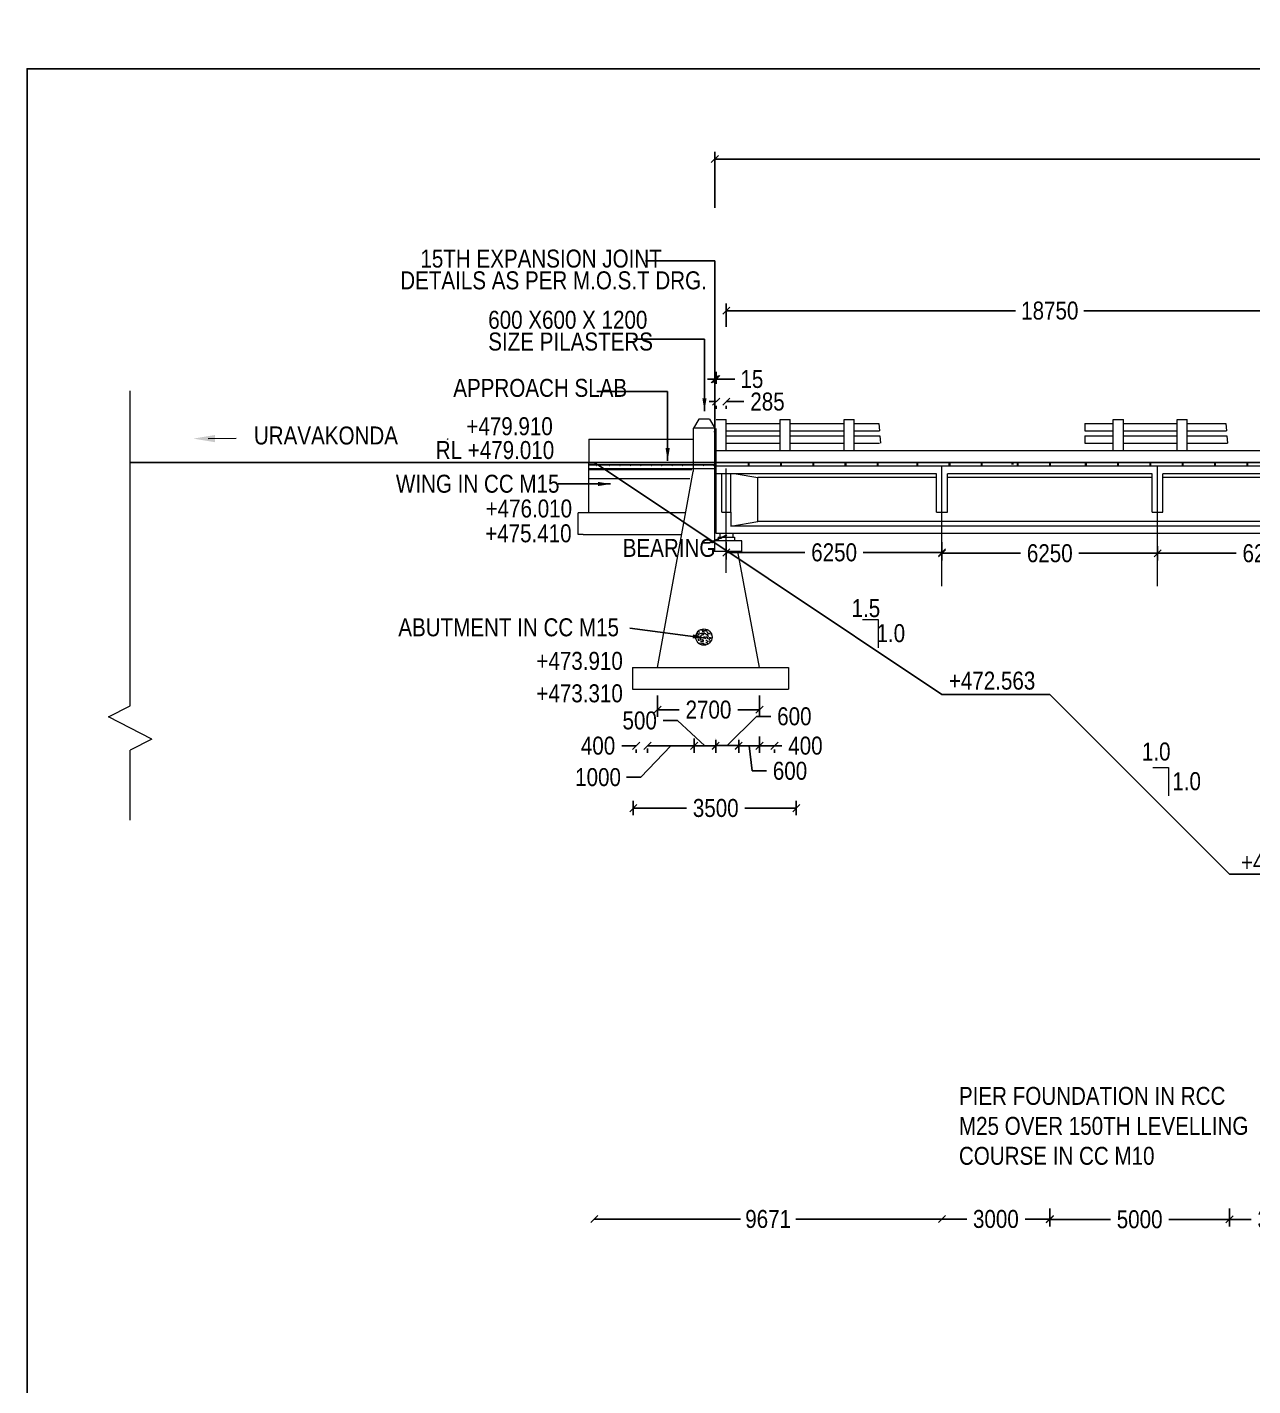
# Model space of a CAD drawing. Header units: millimetres. Extents: x -50489 to 84851, y 124916 to 300735.
# Drawn here: x 6342 to 23393, y 161600 to 180494 of the extents above; entities that cross this region are included whole.
import ezdxf

# ---------------------------------------------------------------- set-up
doc = ezdxf.new("R2010")
doc.units = ezdxf.units.MM
for name, color, linetype in [('abutment', 7, 'Continuous'), ('canal', 7, 'Continuous'), ('pier', 7, 'Continuous'), ('slab', 7, 'Continuous')]:
    doc.layers.add(name, color=color, linetype=linetype)
doc.styles.add('ARIAL NARROW', font='ARIALN.TTF')
doc.styles.add('arn', font='ARIALN.TTF')
doc.styles.add('ROMANS', font='romans')
doc.dimstyles.get("Standard").update_dxf_attribs({"dimtxt": 0.18, "dimasz": 0.18, "dimexe": 0.18, "dimexo": 0.0625, "dimgap": 0.09, "dimtad": 0, "dimtih": 1, "dimtoh": 1, "dimdec": 4, "dimzin": 0, "dimdsep": 46, "dimtxsty": 'Standard', "dimcen": 0.09, "dimadec": 0, "dimazin": 0, "dimtfac": 1, "dimtdec": 4, "dimtofl": 0, "dimtmove": 0, "dimatfit": 3, "dimfxl": 1, "dimtolj": 1, "dimtzin": 0, "dimarcsym": 0})
doc.dimstyles.new('STANDARD$7', dxfattribs={"dimtxt": 2, "dimasz": 2, "dimexe": 1.25, "dimexo": 0.625, "dimtad": 1, "dimdec": 0, "dimlfac": 0.5, "dimdsep": 46, "dimtxsty": 'Standard', "dimcen": 2.5, "dimadec": 0, "dimazin": 0, "dimtfac": 1, "dimtdec": 0, "dimtmove": 0, "dimatfit": 3, "dimfxl": 1, "dimtolj": 1, "dimtzin": 0, "dimarcsym": 0})

# ---------------------------------------------------------------- blocks, each defined once
blk = doc.blocks.new('_Oblique')
at = {"color": 0, "linetype": 'ByBlock', "lineweight": -2}
blk.add_line((-0.5, -0.5), (0.5, 0.5), dxfattribs=at)
blk = doc.blocks.new('*D2')
at = {"layer": 'Defpoints', "color": 0, "transparency": 16777216}
for p in [(43828, 178660), (15908, 177880), (43828, 177857)]:
    blk.add_point(p, dxfattribs=at)
at = {"layer": 'slab', "color": 0, "lineweight": -2, "transparency": 16777216}
for p, q in [((15908, 177980), (15908, 178760)), ((43828, 177957), (43828, 178760)), ((15908, 178660), (26698, 178660)), ((43828, 178660), (32106, 178660))]:
    blk.add_line(p, q, dxfattribs=at)
at = {"layer": 'slab', "color": 0, "lineweight": -2, "transparency": 16777216, "xscale": 100, "yscale": 100, "zscale": 100, "rotation": 180}
blk.add_blockref('_Oblique', (15908, 178660), dxfattribs=at)
at = {"layer": 'slab', "color": 0, "lineweight": -2, "transparency": 16777216, "xscale": 100, "yscale": 100, "zscale": 100}
blk.add_blockref('_Oblique', (43828, 178660), dxfattribs=at)
at = {"layer": 'slab', "color": 0, "lineweight": 5, "transparency": 16777216, "insert": (29402, 178660), "char_height": 250, "attachment_point": 5, "style": 'ARIAL NARROW'}
blk.add_mtext('\\A1;3 SPANS OF 19350 C/C EACH ( 58050 )', dxfattribs=at)
blk = doc.blocks.new('*D6')
at = {"layer": 'Defpoints', "color": 0, "transparency": 16777216}
for p in [(15928, 175600), (15908, 175434), (15928, 175434)]:
    blk.add_point(p, dxfattribs=at)
at = {"layer": 'slab', "color": 0, "lineweight": -2, "transparency": 16777216}
for p, q in [((15908, 175600), (15808, 175600)), ((15908, 175534), (15908, 175700)), ((15928, 175534), (15928, 175700)), ((15928, 175600), (16186, 175600))]:
    blk.add_line(p, q, dxfattribs=at)
at = {"layer": 'slab', "color": 0, "lineweight": -2, "transparency": 16777216, "xscale": 100, "yscale": 100, "zscale": 100}
blk.add_blockref('_Oblique', (15908, 175600), dxfattribs=at)
at = {"layer": 'slab', "color": 0, "lineweight": -2, "transparency": 16777216, "xscale": 100, "yscale": 100, "zscale": 100, "rotation": 180}
blk.add_blockref('_Oblique', (15928, 175600), dxfattribs=at)
at = {"layer": 'slab', "color": 0, "lineweight": 5, "transparency": 16777216, "insert": (16424, 175600), "char_height": 250, "attachment_point": 5, "style": 'ARIAL NARROW'}
blk.add_mtext('\\A1;15 ', dxfattribs=at)
blk = doc.blocks.new('*D7')
at = {"layer": 'Defpoints', "color": 0, "transparency": 16777216}
for p in [(15928, 175330), (16068, 175330), (16068, 175286)]:
    blk.add_point(p, dxfattribs=at)
at = {"layer": 'slab', "color": 0, "lineweight": -2, "transparency": 16777216}
for p, q in [((15928, 175286), (15828, 175286)), ((15928, 175230), (15928, 175186)), ((16068, 175286), (16312, 175286)), ((16068, 175230), (16068, 175186))]:
    blk.add_line(p, q, dxfattribs=at)
at = {"layer": 'slab', "color": 0, "lineweight": -2, "transparency": 16777216, "xscale": 100, "yscale": 100, "zscale": 100}
blk.add_blockref('_Oblique', (15928, 175286), dxfattribs=at)
at = {"layer": 'slab', "color": 0, "lineweight": -2, "transparency": 16777216, "xscale": 100, "yscale": 100, "zscale": 100, "rotation": 180}
blk.add_blockref('_Oblique', (16068, 175286), dxfattribs=at)
at = {"layer": 'slab', "color": 0, "lineweight": 5, "transparency": 16777216, "insert": (16641, 175286), "char_height": 250, "attachment_point": 5, "style": 'ARIAL NARROW'}
blk.add_mtext('\\A1;285', dxfattribs=at)
blk = doc.blocks.new('*D48')
at = {"layer": 'Defpoints', "color": 0, "transparency": 16777216}
for p in [(16068, 173430), (19068, 173430), (16068, 173189)]:
    blk.add_point(p, dxfattribs=at)
at = {"layer": 'slab', "color": 0, "lineweight": -2, "transparency": 16777216}
for p, q in [((16068, 173330), (16068, 173089)), ((19068, 173330), (19068, 173089)), ((16068, 173189), (17162, 173189)), ((19068, 173189), (17974, 173189))]:
    blk.add_line(p, q, dxfattribs=at)
at = {"layer": 'slab', "color": 0, "lineweight": -2, "transparency": 16777216, "xscale": 100, "yscale": 100, "zscale": 100, "rotation": 180}
blk.add_blockref('_Oblique', (16068, 173189), dxfattribs=at)
at = {"layer": 'slab', "color": 0, "lineweight": -2, "transparency": 16777216, "xscale": 100, "yscale": 100, "zscale": 100}
blk.add_blockref('_Oblique', (19068, 173189), dxfattribs=at)
at = {"layer": 'slab', "color": 0, "lineweight": 5, "transparency": 16777216, "insert": (17568, 173189), "char_height": 250, "attachment_point": 5, "style": 'ARIAL NARROW'}
blk.add_mtext('\\A1;6250', dxfattribs=at)
blk = doc.blocks.new('*D49')
at = {"layer": 'Defpoints', "color": 0, "transparency": 16777216}
for p in [(19068, 173189), (22068, 173177), (22068, 173003)]:
    blk.add_point(p, dxfattribs=at)
at = {"layer": 'slab', "color": 0, "lineweight": -2, "transparency": 16777216}
for p, q in [((22068, 173103), (22068, 173277)), ((19068, 173177), (20162, 173177)), ((19068, 173089), (19068, 173077)), ((22068, 173177), (20974, 173177))]:
    blk.add_line(p, q, dxfattribs=at)
at = {"layer": 'slab', "color": 0, "lineweight": -2, "transparency": 16777216, "xscale": 100, "yscale": 100, "zscale": 100, "rotation": 180}
blk.add_blockref('_Oblique', (19068, 173177), dxfattribs=at)
at = {"layer": 'slab', "color": 0, "lineweight": -2, "transparency": 16777216, "xscale": 100, "yscale": 100, "zscale": 100}
blk.add_blockref('_Oblique', (22068, 173177), dxfattribs=at)
at = {"layer": 'slab', "color": 0, "lineweight": 5, "transparency": 16777216, "insert": (20568, 173177), "char_height": 250, "attachment_point": 5, "style": 'ARIAL NARROW'}
blk.add_mtext('\\A1;6250', dxfattribs=at)
blk = doc.blocks.new('*D50')
at = {"layer": 'Defpoints', "color": 0, "transparency": 16777216}
for p in [(22068, 173345), (25068, 173345), (25068, 173177)]:
    blk.add_point(p, dxfattribs=at)
at = {"layer": 'slab', "color": 0, "lineweight": -2, "transparency": 16777216}
for p, q in [((22068, 173245), (22068, 173077)), ((22068, 173177), (23162, 173177)), ((25068, 173177), (23974, 173177)), ((25068, 173245), (25068, 173077))]:
    blk.add_line(p, q, dxfattribs=at)
at = {"layer": 'slab', "color": 0, "lineweight": -2, "transparency": 16777216, "xscale": 100, "yscale": 100, "zscale": 100, "rotation": 180}
blk.add_blockref('_Oblique', (22068, 173177), dxfattribs=at)
at = {"layer": 'slab', "color": 0, "lineweight": -2, "transparency": 16777216, "xscale": 100, "yscale": 100, "zscale": 100}
blk.add_blockref('_Oblique', (25068, 173177), dxfattribs=at)
at = {"layer": 'slab', "color": 0, "lineweight": 5, "transparency": 16777216, "insert": (23568, 173177), "char_height": 250, "attachment_point": 5, "style": 'ARIAL NARROW'}
blk.add_mtext('\\A1;6250', dxfattribs=at)
blk = doc.blocks.new('*D63')
at = {"layer": 'Defpoints', "color": 0, "transparency": 16777216}
for p in [(25068, 176551), (16068, 176225), (25068, 176207)]:
    blk.add_point(p, dxfattribs=at)
at = {"layer": 'slab', "color": 0, "lineweight": -2, "transparency": 16777216}
for p, q in [((16068, 176325), (16068, 176651)), ((16068, 176551), (20092, 176551)), ((25068, 176551), (21044, 176551)), ((25068, 176307), (25068, 176651))]:
    blk.add_line(p, q, dxfattribs=at)
at = {"layer": 'slab', "color": 0, "lineweight": -2, "transparency": 16777216, "xscale": 100, "yscale": 100, "zscale": 100, "rotation": 180}
blk.add_blockref('_Oblique', (16068, 176551), dxfattribs=at)
at = {"layer": 'slab', "color": 0, "lineweight": -2, "transparency": 16777216, "xscale": 100, "yscale": 100, "zscale": 100}
blk.add_blockref('_Oblique', (25068, 176551), dxfattribs=at)
at = {"layer": 'slab', "color": 0, "lineweight": 5, "transparency": 16777216, "insert": (20568, 176551), "char_height": 250, "attachment_point": 5, "style": 'ARIAL NARROW'}
blk.add_mtext('\\A1;18750', dxfattribs=at)
blk = doc.blocks.new('*D259')
at = {"layer": 'canal', "color": 0, "lineweight": -2, "transparency": 16777216}
for p, q in [((20568, 164067), (20568, 163815)), ((23068, 164057), (23068, 163815)), ((20568, 163915), (21412, 163915)), ((23068, 163915), (22224, 163915))]:
    blk.add_line(p, q, dxfattribs=at)
at = {"layer": 'Defpoints', "color": 0, "transparency": 16777216}
for p in [(20568, 164167), (23068, 164157), (20568, 163915)]:
    blk.add_point(p, dxfattribs=at)
at = {"layer": 'canal', "color": 0, "lineweight": -2, "transparency": 16777216, "xscale": 100, "yscale": 100, "zscale": 100, "rotation": 180}
blk.add_blockref('_Oblique', (20568, 163915), dxfattribs=at)
at = {"layer": 'canal', "color": 0, "lineweight": -2, "transparency": 16777216, "xscale": 100, "yscale": 100, "zscale": 100}
blk.add_blockref('_Oblique', (23068, 163915), dxfattribs=at)
at = {"layer": 'canal', "color": 0, "lineweight": 5, "transparency": 16777216, "insert": (21818, 163915), "char_height": 250, "attachment_point": 5, "style": 'ARIAL NARROW'}
blk.add_mtext('\\A1;5000', dxfattribs=at)
blk = doc.blocks.new('*D258')
at = {"layer": 'canal', "color": 0, "lineweight": -2, "transparency": 16777216}
for p, q in [((23068, 164067), (23068, 163815)), ((24568, 164057), (24568, 163815)), ((23068, 163915), (23369, 163915)), ((24568, 163915), (24181, 163915))]:
    blk.add_line(p, q, dxfattribs=at)
at = {"layer": 'Defpoints', "color": 0, "transparency": 16777216}
for p in [(23068, 164167), (24568, 164157), (23068, 163915)]:
    blk.add_point(p, dxfattribs=at)
at = {"layer": 'canal', "color": 0, "lineweight": -2, "transparency": 16777216, "xscale": 100, "yscale": 100, "zscale": 100, "rotation": 180}
blk.add_blockref('_Oblique', (23068, 163915), dxfattribs=at)
at = {"layer": 'canal', "color": 0, "lineweight": -2, "transparency": 16777216, "xscale": 100, "yscale": 100, "zscale": 100}
blk.add_blockref('_Oblique', (24568, 163915), dxfattribs=at)
at = {"layer": 'canal', "color": 0, "lineweight": 5, "transparency": 16777216, "insert": (23775, 163915), "char_height": 250, "attachment_point": 5, "style": 'ARIAL NARROW'}
blk.add_mtext('\\A1;3000', dxfattribs=at)
blk = doc.blocks.new('*D264')
at = {"layer": 'abutment', "color": 0, "lineweight": -2, "transparency": 16777216}
for p, q in [((14814, 170501), (14614, 170501)), ((14814, 170451), (14814, 170401)), ((14972, 170501), (15072, 170501)), ((14972, 170461), (14972, 170401))]:
    blk.add_line(p, q, dxfattribs=at)
at = {"layer": 'Defpoints', "color": 0, "transparency": 16777216}
for p in [(14814, 170551), (14814, 170501), (14972, 170561)]:
    blk.add_point(p, dxfattribs=at)
at = {"layer": 'abutment', "color": 0, "lineweight": -2, "transparency": 16777216, "xscale": 100, "yscale": 100, "zscale": 100}
blk.add_blockref('_Oblique', (14814, 170501), dxfattribs=at)
at = {"layer": 'abutment', "color": 0, "lineweight": -2, "transparency": 16777216, "xscale": 100, "yscale": 100, "zscale": 100, "rotation": 180}
blk.add_blockref('_Oblique', (14972, 170501), dxfattribs=at)
at = {"layer": 'abutment', "color": 0, "lineweight": 5, "transparency": 16777216, "insert": (14284, 170501), "char_height": 250, "attachment_point": 5, "style": 'ARIAL NARROW'}
blk.add_mtext('\\A1;400', dxfattribs=at)
blk = doc.blocks.new('*D266')
at = {"layer": 'abutment', "color": 0, "lineweight": -2, "transparency": 16777216}
for p, q in [((14774, 169734), (14774, 169534)), ((17042, 169734), (17042, 169534)), ((14774, 169634), (15515, 169634)), ((17042, 169634), (16326, 169634))]:
    blk.add_line(p, q, dxfattribs=at)
at = {"layer": 'Defpoints', "color": 0, "transparency": 16777216}
for p in [(14774, 169834), (17042, 169834), (14774, 169634)]:
    blk.add_point(p, dxfattribs=at)
at = {"layer": 'abutment', "color": 0, "lineweight": -2, "transparency": 16777216, "xscale": 100, "yscale": 100, "zscale": 100, "rotation": 180}
blk.add_blockref('_Oblique', (14774, 169634), dxfattribs=at)
at = {"layer": 'abutment', "color": 0, "lineweight": -2, "transparency": 16777216, "xscale": 100, "yscale": 100, "zscale": 100}
blk.add_blockref('_Oblique', (17042, 169634), dxfattribs=at)
at = {"layer": 'abutment', "color": 0, "lineweight": 5, "transparency": 16777216, "insert": (15921, 169634), "char_height": 250, "attachment_point": 5, "style": 'ARIAL NARROW'}
blk.add_mtext('\\A1;3500', dxfattribs=at)
blk = doc.blocks.new('*D267')
at = {"layer": 'abutment', "color": 0, "lineweight": -2, "transparency": 16777216}
for p, q in [((16531, 170628), (16531, 170401)), ((16241, 170585), (16241, 170401)), ((16241, 170501), (16531, 170501)), ((16386, 170501), (16428, 170151)), ((16428, 170151), (16628, 170151))]:
    blk.add_line(p, q, dxfattribs=at)
at = {"layer": 'Defpoints', "color": 0, "transparency": 16777216}
for p in [(16241, 170685), (16531, 170728), (16531, 170501)]:
    blk.add_point(p, dxfattribs=at)
at = {"layer": 'abutment', "color": 0, "lineweight": -2, "transparency": 16777216, "xscale": 100, "yscale": 100, "zscale": 100, "rotation": 180}
blk.add_blockref('_Oblique', (16241, 170501), dxfattribs=at)
at = {"layer": 'abutment', "color": 0, "lineweight": -2, "transparency": 16777216, "xscale": 100, "yscale": 100, "zscale": 100}
blk.add_blockref('_Oblique', (16531, 170501), dxfattribs=at)
at = {"layer": 'abutment', "color": 0, "lineweight": 5, "transparency": 16777216, "insert": (16954, 170151), "char_height": 250, "attachment_point": 5, "style": 'ARIAL NARROW'}
blk.add_mtext('\\A1;600', dxfattribs=at)
blk = doc.blocks.new('*D268')
at = {"layer": 'abutment', "color": 0, "lineweight": -2, "transparency": 16777216}
for p, q in [((16531, 170501), (16739, 170501)), ((16531, 170462), (16531, 170401)), ((16739, 170501), (16839, 170501)), ((16739, 170451), (16739, 170401))]:
    blk.add_line(p, q, dxfattribs=at)
at = {"layer": 'Defpoints', "color": 0, "transparency": 16777216}
for p in [(16531, 170562), (16739, 170551), (16739, 170501)]:
    blk.add_point(p, dxfattribs=at)
at = {"layer": 'abutment', "color": 0, "lineweight": -2, "transparency": 16777216, "xscale": 100, "yscale": 100, "zscale": 100, "rotation": 180}
blk.add_blockref('_Oblique', (16531, 170501), dxfattribs=at)
at = {"layer": 'abutment', "color": 0, "lineweight": -2, "transparency": 16777216, "xscale": 100, "yscale": 100, "zscale": 100}
blk.add_blockref('_Oblique', (16739, 170501), dxfattribs=at)
at = {"layer": 'abutment', "color": 0, "lineweight": 5, "transparency": 16777216, "insert": (17169, 170501), "char_height": 250, "attachment_point": 5, "style": 'ARIAL NARROW'}
blk.add_mtext('\\A1;400', dxfattribs=at)
blk = doc.blocks.new('*D265')
at = {"layer": 'abutment', "color": 0, "lineweight": -2, "transparency": 16777216}
for p, q in [((15389, 170851), (15189, 170851)), ((15771, 170501), (15389, 170851)), ((15622, 170603), (15622, 170401)), ((15921, 170501), (15622, 170501)), ((15921, 170585), (15921, 170401))]:
    blk.add_line(p, q, dxfattribs=at)
at = {"layer": 'Defpoints', "color": 0, "transparency": 16777216}
for p in [(15622, 170703), (15921, 170685), (15622, 170501)]:
    blk.add_point(p, dxfattribs=at)
at = {"layer": 'abutment', "color": 0, "lineweight": -2, "transparency": 16777216, "xscale": 100, "yscale": 100, "zscale": 100, "rotation": 180}
blk.add_blockref('_Oblique', (15622, 170501), dxfattribs=at)
at = {"layer": 'abutment', "color": 0, "lineweight": -2, "transparency": 16777216, "xscale": 100, "yscale": 100, "zscale": 100}
blk.add_blockref('_Oblique', (15921, 170501), dxfattribs=at)
at = {"layer": 'abutment', "color": 0, "lineweight": 5, "transparency": 16777216, "insert": (14863, 170851), "char_height": 250, "attachment_point": 5, "style": 'ARIAL NARROW'}
blk.add_mtext('\\A1;500', dxfattribs=at)
blk = doc.blocks.new('*D270')
at = {"layer": 'canal', "color": 0, "lineweight": -2, "transparency": 16777216}
for p, q in [((19068, 163919), (19412, 163919)), ((20568, 163919), (20224, 163919))]:
    blk.add_line(p, q, dxfattribs=at)
at = {"layer": 'Defpoints', "color": 0, "transparency": 16777216}
for p in [(19068, 163919), (19068, 163919), (20568, 163919)]:
    blk.add_point(p, dxfattribs=at)
at = {"layer": 'canal', "color": 0, "lineweight": -2, "transparency": 16777216, "xscale": 100, "yscale": 100, "zscale": 100, "rotation": 180}
blk.add_blockref('_Oblique', (19068, 163919), dxfattribs=at)
at = {"layer": 'canal', "color": 0, "lineweight": -2, "transparency": 16777216, "xscale": 100, "yscale": 100, "zscale": 100}
blk.add_blockref('_Oblique', (20568, 163919), dxfattribs=at)
at = {"layer": 'canal', "color": 0, "lineweight": 5, "transparency": 16777216, "insert": (19818, 163919), "char_height": 250, "attachment_point": 5, "style": 'ARIAL NARROW'}
blk.add_mtext('\\A1;3000', dxfattribs=at)
blk = doc.blocks.new('*D271')
at = {"layer": 'canal', "color": 0, "lineweight": -2, "transparency": 16777216}
for p, q in [((14233, 163919), (16264, 163919)), ((19068, 163919), (17037, 163919))]:
    blk.add_line(p, q, dxfattribs=at)
at = {"layer": 'Defpoints', "color": 0, "transparency": 16777216}
for p in [(14233, 163919), (14233, 163919), (19068, 163919)]:
    blk.add_point(p, dxfattribs=at)
at = {"layer": 'canal', "color": 0, "lineweight": -2, "transparency": 16777216, "xscale": 100, "yscale": 100, "zscale": 100, "rotation": 180}
blk.add_blockref('_Oblique', (14233, 163919), dxfattribs=at)
at = {"layer": 'canal', "color": 0, "lineweight": -2, "transparency": 16777216, "xscale": 100, "yscale": 100, "zscale": 100}
blk.add_blockref('_Oblique', (19068, 163919), dxfattribs=at)
at = {"layer": 'canal', "color": 0, "lineweight": 5, "transparency": 16777216, "insert": (16650, 163919), "char_height": 250, "attachment_point": 5, "style": 'ARIAL NARROW'}
blk.add_mtext('\\A1;9671', dxfattribs=at)
blk = doc.blocks.new('*D277')
at = {"layer": 'abutment', "color": 0, "lineweight": -2, "transparency": 16777216}
for p, q in [((15297, 170501), (14880, 170063)), ((15622, 170501), (14972, 170501)), ((14880, 170063), (14680, 170063))]:
    blk.add_line(p, q, dxfattribs=at)
at = {"layer": 'Defpoints', "color": 0, "transparency": 16777216}
for p in [(14972, 170501), (14972, 170501), (15622, 170501)]:
    blk.add_point(p, dxfattribs=at)
at = {"layer": 'abutment', "color": 0, "lineweight": -2, "transparency": 16777216, "xscale": 100, "yscale": 100, "zscale": 100, "rotation": 180}
blk.add_blockref('_Oblique', (14972, 170501), dxfattribs=at)
at = {"layer": 'abutment', "color": 0, "lineweight": -2, "transparency": 16777216, "xscale": 100, "yscale": 100, "zscale": 100}
blk.add_blockref('_Oblique', (15622, 170501), dxfattribs=at)
at = {"layer": 'abutment', "color": 0, "lineweight": 5, "transparency": 16777216, "insert": (14284, 170063), "char_height": 250, "attachment_point": 5, "style": 'ARIAL NARROW'}
blk.add_mtext('\\A1;1000', dxfattribs=at)
blk = doc.blocks.new('*D278')
at = {"layer": 'abutment', "color": 0, "lineweight": -2, "transparency": 16777216}
for p, q in [((16081, 170503), (16488, 170909)), ((16488, 170909), (16688, 170909)), ((15921, 170601), (15921, 170603)), ((15921, 170503), (16241, 170503)), ((16241, 170601), (16241, 170603))]:
    blk.add_line(p, q, dxfattribs=at)
at = {"layer": 'Defpoints', "color": 0, "transparency": 16777216}
for p in [(15921, 170501), (16241, 170503), (16241, 170501)]:
    blk.add_point(p, dxfattribs=at)
at = {"layer": 'abutment', "color": 0, "lineweight": -2, "transparency": 16777216, "xscale": 100, "yscale": 100, "zscale": 100, "rotation": 180}
blk.add_blockref('_Oblique', (15921, 170503), dxfattribs=at)
at = {"layer": 'abutment', "color": 0, "lineweight": -2, "transparency": 16777216, "xscale": 100, "yscale": 100, "zscale": 100}
blk.add_blockref('_Oblique', (16241, 170503), dxfattribs=at)
at = {"layer": 'abutment', "color": 0, "lineweight": 5, "transparency": 16777216, "insert": (17015, 170909), "char_height": 250, "attachment_point": 5, "style": 'ARIAL NARROW'}
blk.add_mtext('\\A1;600', dxfattribs=at)
blk = doc.blocks.new('*D319')
at = {"layer": 'abutment', "color": 0, "lineweight": -2, "transparency": 16777216}
for p, q in [((15110, 171202), (15110, 170902)), ((16531, 171202), (16531, 170902)), ((15110, 171002), (15413, 171002)), ((16531, 171002), (16228, 171002))]:
    blk.add_line(p, q, dxfattribs=at)
at = {"layer": 'Defpoints', "color": 0, "transparency": 16777216}
for p in [(15110, 171302), (16531, 171302), (16531, 171002)]:
    blk.add_point(p, dxfattribs=at)
at = {"layer": 'abutment', "color": 0, "lineweight": -2, "transparency": 16777216, "xscale": 100, "yscale": 100, "zscale": 100, "rotation": 180}
blk.add_blockref('_Oblique', (15110, 171002), dxfattribs=at)
at = {"layer": 'abutment', "color": 0, "lineweight": -2, "transparency": 16777216, "xscale": 100, "yscale": 100, "zscale": 100}
blk.add_blockref('_Oblique', (16531, 171002), dxfattribs=at)
at = {"layer": 'abutment', "color": 0, "lineweight": 5, "transparency": 16777216, "insert": (15820, 171002), "char_height": 250, "attachment_point": 5, "style": 'ARIAL NARROW'}
blk.add_mtext('\\A1;2700', dxfattribs=at)

msp = doc.modelspace()

# ---------------------------------------------------------------- hatches: boundary and pattern name
at = {"layer": 'abutment', "lineweight": 5}
h = msp.add_hatch(dxfattribs=at)
h.set_pattern_fill('AR-CONC', color=256, scale=12.5, style=0)
h.set_pattern_definition([(130, (31715.865, 138031.476), (-89.65752, -7.84402), [9.375, -103.125]), (185, (31715.865, 138031.48), (17.34392, 94.02402), [7.5, -82.5]), (79.5486, (31708.39, 138030.82), (-72.31367, 86.17994), [7.96752, -87.64276]), (133.8158, (31715.86, 138056.48), (-133.40513, -20.68988), [14.0625, -154.6875]), (83.3644, (31704.75, 138054.75), (-116.83284, 121.76473), [11.9513, -131.46412]), (188.8158, (31715.86, 138056.48), (-116.83274, 121.7648), [11.25, -123.75]), (159, (31703.365, 138050.226), (-74.61338, -50.32736), [9.375, -103.125]), (214, (31703.365, 138050.23), (-30.41442, 90.64376), [7.5, -82.5]), (108.5486, (31697.15, 138046.03), (-105.02783, 40.31631), [7.96752, -87.64276]), (142.5, (31715.865, 138031.476), (-1.519982, 41.611732), [0, -81.5, 0, -83.75, 0, -82.8125]), (172.5, (31715.865, 138031.476), (-32.88369, 49.301464), [0, -47.75, 0, -79.625, 0, -31.5625]), (212.5, (31743.74, 138031.476), (-66.727805, -2.81936), [0, -31.25, 0, -97.5, 0, -129.375]), (222.5, (31756.24, 138031.476), (-72.89827, 12.51312), [0, -40.625, 0, -64.75, 0, -91.875])])
h.paths.add_polyline_path([(15642.7, 172012, -1), (15869.5, 172012, -1)])

# ---------------------------------------------------------------- linework, layer by layer
at = {"lineweight": 5}
for p, q in [((7775.2, 171056.5), (7775.2, 175436.9)), ((7471.9, 170901.9), (7775.4, 171056.6)), ((8078.8, 170592.7), (7471.9, 170901.9)), ((8078.8, 170592.7), (7775.2, 170438.2)), ((7775.2, 169468.1), (7775.2, 170438.2))]:
    msp.add_line(p, q, dxfattribs=at)
at = {"layer": 'abutment', "lineweight": 5}
for p, q in [((15684.6, 175042.6), (15609.6, 174916.2)), ((15834.6, 175042.6), (15684.6, 175042.6)), ((15834.6, 175042.6), (15908, 174916.2)), ((15858, 174961.2), (15858, 174961.2)), ((8858.2, 174774.7), (9250.3, 174776.7)), ((15609.6, 174316.2), (15609.6, 174916.2)), ((15908, 174916.2), (15609.6, 174916.2)), ((15908, 173199.2), (15908, 174914.2)), ((14158, 174766.2), (15608, 174766.2)), ((14158, 174766.2), (14158, 174440.7)), ((14158, 174766.2), (15608, 174766.2)), ((15908, 174438.7), (14158, 174438.7)), ((14158, 174213.7), (14158, 174438.7)), ((15908, 174413.7), (14158, 174413.7)), ((15908, 174401.2), (14158, 174401.2)), ((15908, 174413.7), (14633, 174413.7)), ((15908, 174413.7), (15608, 174413.7)), ((15908, 174351.2), (14158, 174351.2)), ((15586.8, 174338.7), (14158, 174338.7)), ((15560.4, 174213.7), (14158, 174213.7)), ((15109.9, 171588.7), (15608, 174316.2)), ((14008, 173438.7), (14008, 173738.7)), ((15978, 173451.2), (15978, 173403.2)), ((16158, 173451.2), (16158, 173403.2)), ((14078, 173438.7), (14008, 173438.7)), ((16228, 173351.2), (15908, 173351.2)), ((16283, 173351.2), (15918.2, 173351.2)), ((15955.7, 173403.2), (15955.5, 173403)), ((15955.5, 173403), (15955.5, 173351.2)), ((16180.5, 173351.2), (15955.5, 173351.2)), ((15955.7, 173403.2), (16180.2, 173403.2)), ((16180.2, 173403.2), (16180.5, 173403)), ((16180.5, 173403), (16180.5, 173351.2)), ((16283, 173201.2), (16283, 173351.2)), ((16283, 173201.2), (15908, 173201.2)), ((16531, 171588.7), (16228, 173201.2)), ((14761.7, 171588.7), (16934.4, 171588.7)), ((14761.7, 171588.7), (14761.7, 171288.7)), ((16934.4, 171588.7), (16934.4, 171288.7)), ((14761.7, 171288.7), (16934.4, 171288.7))]:
    msp.add_line(p, q, dxfattribs=at)
at = {"layer": 'abutment', "lineweight": 5, "ltscale": 500}
for p, q in [((14158, 173738.7), (14158, 174438.7)), ((15502.5, 173738.7), (14008, 173738.7)), ((14078, 173438.7), (15447.7, 173438.7))]:
    msp.add_line(p, q, dxfattribs=at)
at = {"layer": 'abutment', "lineweight": 5, "const_width": 6.25, "flags": 128}
for points in [[(14256.7, 174394.1, 1), (14263, 174394.1, 1)], [(14441.7, 174394.1, 1), (14448, 174394.1, 1)], [(14586.7, 174394.1, 1), (14593, 174394.1, 1)], [(14731.7, 174394.1, 1), (14738, 174394.1, 1)], [(14731.7, 174394.1, 1), (14738, 174394.1, 1)], [(14876.7, 174394.1, 1), (14883, 174394.1, 1)], [(14876.7, 174394.1, 1), (14883, 174394.1, 1)], [(15021.7, 174394.1, 1), (15028, 174394.1, 1)], [(15021.7, 174394.1, 1), (15028, 174394.1, 1)], [(15166.7, 174394.1, 1), (15173, 174394.1, 1)], [(15166.7, 174394.1, 1), (15173, 174394.1, 1)], [(15311.7, 174394.1, 1), (15318, 174394.1, 1)], [(15456.7, 174394.1, 1), (15463, 174394.1, 1)], [(15601.7, 174394.1, 1), (15608, 174394.1, 1)], [(15746.7, 174394.1, 1), (15753, 174394.1, 1)], [(15891.7, 174394.1, 1), (15898, 174394.1, 1)], [(14256.7, 174357.4, 1), (14263, 174357.4, 1)], [(14441.7, 174357.4, 1), (14448, 174357.4, 1)], [(14586.7, 174357.4, 1), (14593, 174357.4, 1)], [(14731.7, 174357.4, 1), (14738, 174357.4, 1)], [(14731.7, 174357.4, 1), (14738, 174357.4, 1)], [(14876.7, 174357.4, 1), (14883, 174357.4, 1)], [(14876.7, 174357.4, 1), (14883, 174357.4, 1)], [(15021.7, 174357.4, 1), (15028, 174357.4, 1)], [(15021.7, 174357.4, 1), (15028, 174357.4, 1)], [(15166.7, 174357.4, 1), (15173, 174357.4, 1)], [(15166.7, 174357.4, 1), (15173, 174357.4, 1)], [(15311.7, 174357.4, 1), (15318, 174357.4, 1)], [(15456.7, 174357.4, 1), (15463, 174357.4, 1)], [(15601.7, 174357.4, 1), (15608, 174357.4, 1)], [(15746.7, 174357.4, 1), (15753, 174357.4, 1)], [(15891.7, 174357.4, 1), (15898, 174357.4, 1)]]:
    msp.add_lwpolyline(points, format="xyb", close=True, dxfattribs=at)
at = {"layer": 'abutment', "lineweight": 5}
msp.add_circle((15756.1, 172012), 113.4, dxfattribs=at)
msp.add_solid([(8953.1, 174722), (8953.1, 174822), (8653.1, 174772)], dxfattribs=at)
at = {"layer": 'canal'}
for p, q in [((14232.7, 174438.7), (7775.2, 174438.7)), ((19068, 171215.2), (14232.7, 174438.7)), ((20568, 171215.2), (19068, 171215.2)), ((23068, 168715.2), (20568, 171215.2)), ((24426.6, 168715.2), (23068, 168715.2))]:
    msp.add_line(p, q, dxfattribs=at)
at = {"layer": 'canal', "lineweight": 5}
for p, q in [((17964.2, 172256.7), (18180.8, 172256.7)), ((18180.8, 172256.7), (18180.8, 171861.4)), ((22002.6, 170198.4), (22219.3, 170198.4)), ((22219.3, 170198.4), (22219.3, 169803.1))]:
    msp.add_line(p, q, dxfattribs=at)
at = {"layer": 'canal', "linetype": 'Continuous'}
msp.add_lwpolyline([(84850.6, 124915.5), (6342.2, 124915.5), (6342.2, 179915.5), (84850.6, 179915.5)], close=True, dxfattribs=at)
at = {"layer": 'slab', "lineweight": 5}
for p, q in [((15928, 175036.7), (16068, 175036.7)), ((16068, 174606.7), (16068, 175036.7)), ((16068, 174982.4), (16818, 174982.4)), ((16818, 175036.7), (16958, 175036.7)), ((16818, 174606.7), (16818, 175036.7)), ((16958, 174606.7), (16958, 175036.7)), ((16958, 174982.4), (17708, 174982.4)), ((17708, 175036.7), (17848, 175036.7)), ((17708, 174606.7), (17708, 175036.7)), ((17848, 174606.7), (17848, 175036.7)), ((17848, 174982.4), (18187.8, 174982.4)), ((18187.8, 174982.4), (18197.1, 174882.4)), ((21053.5, 174982.4), (21451.4, 174982.4)), ((21053.5, 174982.4), (21053.5, 174882.4)), ((21451.4, 175036.7), (21591.4, 175036.7)), ((21451.4, 174606.7), (21451.4, 175036.7)), ((21591.4, 174606.7), (21591.4, 175036.7)), ((21591.4, 174982.4), (22341.4, 174982.4)), ((22341.4, 175036.7), (22481.4, 175036.7)), ((22341.4, 174606.7), (22341.4, 175036.7)), ((22481.4, 174606.7), (22481.4, 175036.7)), ((22481.4, 174982.4), (23017.7, 174982.4)), ((23017.7, 174982.4), (23026.1, 174882.4)), ((15928, 173451.2), (15928, 174914.2)), ((16068, 174882.4), (16818, 174882.4)), ((16068, 174810.4), (16818, 174810.4)), ((16958, 174882.4), (17708, 174882.4)), ((16958, 174810.4), (17708, 174810.4)), ((17848, 174882.4), (18197.1, 174882.4)), ((17848, 174810.4), (18203.7, 174810.4)), ((18203.7, 174810.4), (18213, 174710.4)), ((21053.5, 174882.4), (21451.4, 174882.4)), ((21053.5, 174810.4), (21451.4, 174810.4)), ((21053.5, 174810.4), (21053.5, 174710.4)), ((21591.4, 174882.4), (22341.4, 174882.4)), ((21591.4, 174810.4), (22341.4, 174810.4)), ((22481.4, 174882.4), (23026.1, 174882.4)), ((22481.4, 174810.4), (23032.1, 174810.4)), ((23032.1, 174810.4), (23040.5, 174710.4)), ((15928, 174606.7), (25208, 174606.7)), ((16068, 174710.4), (16818, 174710.4)), ((16958, 174710.4), (17708, 174710.4)), ((17848, 174710.4), (18197.1, 174710.4)), ((21053.5, 174710.4), (21451.4, 174710.4)), ((21591.4, 174710.4), (22341.4, 174710.4)), ((22481.4, 174710.4), (23040.5, 174710.4)), ((25208, 174438.7), (15928, 174438.7)), ((15928, 174438.7), (25208, 174438.7)), ((16372, 174438.7), (16372, 174388.7)), ((16382, 174438.7), (16382, 174388.7)), ((16821, 174438.7), (16821, 174388.7)), ((16831, 174438.7), (16831, 174388.7)), ((17270, 174438.7), (17270, 174388.7)), ((17280, 174438.7), (17280, 174388.7)), ((17719, 174438.7), (17719, 174388.7)), ((17729, 174438.7), (17729, 174388.7)), ((18168, 174438.7), (18168, 174388.7)), ((18178, 174438.7), (18178, 174388.7)), ((18717, 174438.7), (18717, 174388.7)), ((18727, 174438.7), (18727, 174388.7)), ((19068, 172718.6), (19068, 174393.1)), ((19166, 174438.7), (19166, 174388.7)), ((19176, 174438.7), (19176, 174388.7)), ((19615, 174438.7), (19615, 174388.7)), ((19625, 174438.7), (19625, 174388.7)), ((20046.4, 174410.7), (20046.4, 174438.7)), ((20056.4, 174410.7), (20056.4, 174438.7)), ((20114, 174438.7), (20114, 174388.7)), ((20124, 174438.7), (20124, 174388.7)), ((20563, 174438.7), (20563, 174388.7)), ((20573, 174438.7), (20573, 174388.7)), ((21062, 174438.7), (21062, 174388.7)), ((21072, 174438.7), (21072, 174388.7)), ((21511, 174438.7), (21511, 174388.7)), ((21521, 174438.7), (21521, 174388.7)), ((21960, 174438.7), (21960, 174388.7)), ((21970, 174438.7), (21970, 174388.7)), ((22068, 172718.6), (22068, 174393.1)), ((22409, 174438.7), (22409, 174388.7)), ((22419, 174438.7), (22419, 174388.7)), ((22858, 174438.7), (22858, 174388.7)), ((22868, 174438.7), (22868, 174388.7)), ((23307, 174438.7), (23307, 174388.7)), ((23317, 174438.7), (23317, 174388.7)), ((25208, 174388.7), (15928, 174388.7)), ((18993, 174281.2), (15928, 174281.2)), ((16005.5, 173751.2), (16005.5, 174281.2)), ((16068, 172905.2), (16068, 174358.8)), ((16130.5, 173751.2), (16130.5, 174281.2)), ((16205.5, 174281.2), (16505.5, 174231.2)), ((16505.5, 173618.7), (16505.5, 174231.2)), ((18993, 174231.2), (16505.5, 174231.2)), ((18993, 173751.2), (18993, 174281.2)), ((19143, 173751.2), (19143, 174281.2)), ((21993, 174281.2), (19143, 174281.2)), ((21993, 174231.2), (19143, 174231.2)), ((21993, 173751.2), (21993, 174281.2)), ((22143, 173751.2), (22143, 174281.2)), ((25208, 174281.2), (22143, 174281.2)), ((24630.5, 174231.2), (22143, 174231.2)), ((16005.5, 173751.2), (16130.5, 173751.2)), ((16130.5, 173751.2), (16130.5, 173556.2)), ((18993, 173751.2), (19143, 173751.2)), ((21993, 173751.2), (22143, 173751.2)), ((25208, 173451.2), (15928, 173451.2)), ((16130.5, 173556.2), (16505.5, 173618.7)), ((25005.5, 173556.2), (16130.5, 173556.2)), ((24630.5, 173618.7), (16505.5, 173618.7))]:
    msp.add_line(p, q, dxfattribs=at)
msp.add_arc((12197, 174756.2), 10, 90, 180, dxfattribs=at)

# ---------------------------------------------------------------- texts
at = {"layer": 'abutment', "lineweight": 5, "style": 'arn'}
for s, p in [('APPROACH SLAB', (12269.8, 175352.9)), ('     +479.910', (12053.5, 174819.7)), ('RL +479.010', (12025.9, 174488.2)), ('+476.010', (12719.9, 173675.3)), ('+475.410', (12713.7, 173330.4)), ('+473.910', (13426.1, 171556.6)), ('+473.310', (13426.1, 171105.2))]:
    msp.add_text(s, height=250, dxfattribs=at).set_placement(p)
at = {"layer": 'abutment', "lineweight": 5, "char_height": 250, "style": 'arn'}
for s, insert, attachment_point in [('WING IN CC M15', (13747, 174143.1), 6), (' \\PBEARING', (14627.4, 173459.4), 4), ('ABUTMENT IN CC M15', (14575.2, 172146.4), 6)]:
    msp.add_mtext(s, dxfattribs=dict(at, insert=insert, attachment_point=attachment_point))
at = {"layer": 'canal', "lineweight": 5, "style": 'arn'}
for s, p in [('+472.563', (19163.8, 171281.6)), ('+467.563', (23227.8, 168757))]:
    msp.add_text(s, height=250, dxfattribs=at).set_placement(p)
at = {"layer": 'canal', "lineweight": 5, "char_height": 250, "attachment_point": 6, "style": 'arn'}
for s, insert in [('1.5', (18209.2, 172413.2)), ('1.0', (18555.7, 172064.8)), ('1.0', (22247.6, 170418.9)), ('1.0', (22670.9, 170006.5))]:
    msp.add_mtext(s, dxfattribs=dict(at, insert=insert))
at = {"layer": 'pier', "lineweight": 5, "insert": (19304.3, 165213.5), "char_height": 250, "attachment_point": 4, "style": 'arn'}
msp.add_mtext('PIER FOUNDATION IN RCC\\PM25 OVER 150TH LEVELLING \\PCOURSE IN CC M10', dxfattribs=at)
at = {"layer": 'slab', "lineweight": 5, "style": 'arn'}
for s, p in [('15TH EXPANSION JOINT', (11812.8, 177150.8)), ('DETAILS AS PER M.O.S.T DRG.', (11532.4, 176848.4)), ('600 X600 X 1200', (12756.5, 176299.7)), ('SIZE PILASTERS', (12756.5, 175997.3))]:
    msp.add_text(s, height=250, dxfattribs=at).set_placement(p)
at = {"layer": 'slab', "lineweight": 5, "insert": (9496.3, 174813.9), "char_height": 250, "attachment_point": 4, "style": 'arn'}
msp.add_mtext('URAVAKONDA', dxfattribs=at)

# ---------------------------------------------------------------- dimensions: what is measured, and where the dimension line sits
at = {"layer": 'abutment', "lineweight": 5}
dim = msp.add_linear_dim(base=(16531, 171002), p1=(15109.9, 171302), p2=(16531, 171302), text='2700', dimstyle='Standard', override={"dimtxt": 250, "dimasz": 100, "dimexe": 100, "dimexo": 100, "dimgap": 100, "dimtih": 0, "dimdec": 0, "dimtxsty": 'ARIAL NARROW', "dimblk1": 'Oblique', "dimblk2": 'Oblique', "dimsah": 1}, dxfattribs=at)
dim.commit()
dim.dimension.update_dxf_attribs({"geometry": '*D319', "text_midpoint": (15820.5, 171002)})
for base, p1, p2, text, override, picture, middle in [((15622.3, 170500.9), (15920.7, 170685), (15622.3, 170703.2), '500', {"dimtxt": 250, "dimasz": 100, "dimexe": 100, "dimexo": 100, "dimgap": 100, "dimtih": 0, "dimdec": 0, "dimtxsty": 'ARIAL NARROW', "dimblk1": 'Oblique', "dimblk2": 'Oblique', "dimsah": 1, "dimtmove": 1}, '*D265', (15088.8, 170850.6)), ((14814.4, 170500.9), (14972.3, 170561.2), (14814.4, 170550.9), '400', {"dimtxt": 250, "dimasz": 100, "dimexe": 100, "dimexo": 100, "dimgap": 100, "dimtih": 0, "dimdec": 0, "dimtxsty": 'ARIAL NARROW', "dimblk1": 'Oblique', "dimblk2": 'Oblique', "dimsah": 1}, '*D264', (14284.1, 170500.9)), ((14774.4, 169633.6), (17042.3, 169834), (14774.4, 169834), '3500', {"dimtxt": 250, "dimasz": 100, "dimexe": 100, "dimexo": 100, "dimgap": 100, "dimtih": 0, "dimdec": 0, "dimtxsty": 'ARIAL NARROW', "dimblk1": 'Oblique', "dimblk2": 'Oblique', "dimsah": 1}, '*D266', (15920.7, 169633.6))]:
    dim = msp.add_linear_dim(base=base, p1=p1, p2=p2, angle=180, text=text, dimstyle='Standard', override=override, dxfattribs=at)
    dim.commit()
    dim.dimension.update_dxf_attribs({"geometry": picture, "text_midpoint": middle, "dimtype": 160})
for base, p1, p2, text, override, picture, middle in [((16240.7, 170503.4), (15920.7, 170500.9), (16240.7, 170500.9), '600', {"dimtxt": 250, "dimasz": 100, "dimexe": 100, "dimexo": 100, "dimgap": 100, "dimtih": 0, "dimdec": 0, "dimtxsty": 'ARIAL NARROW', "dimblk1": 'Oblique', "dimblk2": 'Oblique', "dimsah": 1, "dimtmove": 1}, '*D278', (16788, 170908.7)), ((16531, 170500.9), (16240.7, 170685), (16531, 170727.6), '600', {"dimtxt": 250, "dimasz": 100, "dimexe": 100, "dimexo": 100, "dimgap": 100, "dimtih": 0, "dimdec": 0, "dimtxsty": 'ARIAL NARROW', "dimblk1": 'Oblique', "dimblk2": 'Oblique', "dimsah": 1, "dimtmove": 1}, '*D267', (16727.5, 170151.3)), ((16738.7, 170500.9), (16530.7, 170561.6), (16738.7, 170551.2), '400', {"dimtxt": 250, "dimasz": 100, "dimexe": 100, "dimexo": 100, "dimgap": 100, "dimtih": 0, "dimdec": 0, "dimtxsty": 'ARIAL NARROW', "dimblk1": 'Oblique', "dimblk2": 'Oblique', "dimsah": 1}, '*D268', (17168.9, 170500.9)), ((14972.3, 170500.9), (15622.3, 170500.9), (14972.3, 170500.9), '1000', {"dimtxt": 250, "dimasz": 100, "dimexe": 100, "dimexo": 100, "dimgap": 100, "dimtih": 0, "dimdec": 0, "dimtxsty": 'ARIAL NARROW', "dimblk1": 'Oblique', "dimblk2": 'Oblique', "dimsah": 1, "dimtmove": 1}, '*D277', (14580.3, 170062.5))]:
    dim = msp.add_linear_dim(base=base, p1=p1, p2=p2, text=text, dimstyle='Standard', override=override, dxfattribs=at)
    dim.commit()
    dim.dimension.update_dxf_attribs({"geometry": picture, "text_midpoint": middle, "dimtype": 160})
at = {"layer": 'canal', "lineweight": 5}
dim = msp.add_linear_dim(base=(14232.7, 163919.3), p1=(19068, 163919.3), p2=(14232.7, 163919.3), text='9671', dimstyle='Standard', override={"dimtxt": 250, "dimasz": 100, "dimexe": 100, "dimexo": 100, "dimgap": 100, "dimtih": 0, "dimdec": 0, "dimtxsty": 'ARIAL NARROW', "dimblk1": 'Oblique', "dimblk2": 'Oblique', "dimsah": 1}, dxfattribs=at)
dim.commit()
dim.dimension.update_dxf_attribs({"geometry": '*D271', "text_midpoint": (16650.4, 163919.3)})
for base, p1, p2, text, picture, middle in [((19068, 163919.3), (20568, 163919.3), (19068, 163919.3), '3000', '*D270', (19818, 163919.3)), ((20568, 163914.5), (23068, 164157.2), (20568, 164166.7), '5000', '*D259', (21818, 163914.5)), ((23068, 163914.5), (24568, 164157.2), (23068, 164166.7), '3000', '*D258', (23775.1, 163914.5))]:
    dim = msp.add_linear_dim(base=base, p1=p1, p2=p2, angle=180, text=text, dimstyle='Standard', override={"dimtxt": 250, "dimasz": 100, "dimexe": 100, "dimexo": 100, "dimgap": 100, "dimtih": 0, "dimdec": 0, "dimtxsty": 'ARIAL NARROW', "dimblk1": 'Oblique', "dimblk2": 'Oblique', "dimsah": 1}, dxfattribs=at)
    dim.commit()
    dim.dimension.update_dxf_attribs({"geometry": picture, "text_midpoint": middle, "dimtype": 160})
at = {"layer": 'slab', "lineweight": 5}
for base, p1, p2, text, picture, middle in [((43828, 178659.7), (15908, 177879.8), (43828, 177856.6), '3 SPANS OF 19350 C/C EACH ( 58050 )', '*D2', (29402.4, 178659.7)), ((15928, 175599.7), (15908, 175434), (15928, 175434), '15 ', '*D6', (16424, 175599.7)), ((16068, 175286.2), (15928, 175329.9), (16068, 175329.9), '285', '*D7', (16640.8, 175286.2))]:
    dim = msp.add_linear_dim(base=base, p1=p1, p2=p2, text=text, dimstyle='Standard', override={"dimtxt": 250, "dimasz": 100, "dimexe": 100, "dimexo": 100, "dimgap": 100, "dimtih": 0, "dimdec": 0, "dimtxsty": 'ARIAL NARROW', "dimblk1": 'Oblique', "dimblk2": 'Oblique', "dimsah": 1}, dxfattribs=at)
    dim.commit()
    dim.dimension.update_dxf_attribs({"geometry": picture, "text_midpoint": middle, "dimtype": 160})
for base, p1, p2, text, picture, middle in [((25068, 176551), (16068, 176225.3), (25068, 176207.2), '18750', '*D63', (20568, 176551)), ((16068, 173189), (19068, 173429.7), (16068, 173429.7), '6250', '*D48', (17568, 173189)), ((22068, 173176.9), (19068, 173189), (22068, 173003.2), '6250', '*D49', (20568, 173176.9)), ((25068, 173177.3), (22068, 173345.3), (25068, 173345.3), '6250', '*D50', (23568, 173177.3))]:
    dim = msp.add_linear_dim(base=base, p1=p1, p2=p2, text=text, dimstyle='Standard', override={"dimtxt": 250, "dimasz": 100, "dimexe": 100, "dimexo": 100, "dimgap": 100, "dimtih": 0, "dimdec": 0, "dimtxsty": 'ARIAL NARROW', "dimblk1": 'Oblique', "dimblk2": 'Oblique', "dimsah": 1}, dxfattribs=at)
    dim.commit()
    dim.dimension.update_dxf_attribs({"geometry": picture, "text_midpoint": middle})

# ---------------------------------------------------------------- leaders
at = {"layer": 'abutment', "lineweight": 5}
for points, override in [([(15252.2, 174464.3), (15252.2, 175426.6), (14266.9, 175426.6)], {"dimtxt": 200, "dimasz": 175, "dimexe": 0.18, "dimexo": 0.0625, "dimgap": 0.09, "dimtad": 0, "dimtoh": 1, "dimlfac": 1, "dimzin": 0, "dimtxsty": 'ROMANS', "dimcen": 0.09, "dimtdec": 4, "dimtofl": 0}), ([(14459.1, 174141), (13730.1, 174141)], {"dimtxt": 200, "dimasz": 175, "dimexe": 0.18, "dimexo": 0.0625, "dimgap": 0.09, "dimtad": 0, "dimtoh": 1, "dimlfac": 1, "dimzin": 0, "dimcen": 0.09, "dimtdec": 4, "dimtofl": 0}), ([(15777.6, 171998.7), (14724.3, 172134.1)], {"dimtxt": 200, "dimasz": 175, "dimexe": 0.18, "dimexo": 0.0625, "dimgap": 0.09, "dimtad": 0, "dimtoh": 1, "dimlfac": 1, "dimzin": 0, "dimcen": 0.09, "dimtdec": 4, "dimtofl": 0})]:
    msp.add_leader(points, dimstyle='STANDARD$7', override=override, dxfattribs=at)
at = {"layer": 'abutment', "lineweight": 5, "annotation_type": 0, "has_hookline": 1, "hookline_direction": 1, "text_width": 1250.3}
msp.add_leader([(16075.9, 173427.2), (15833.4, 173324.4), (15733.4, 173324.4)], dimstyle='STANDARD$7', override={"dimtxt": 200, "dimasz": 100, "dimexe": 0.18, "dimexo": 0.0625, "dimgap": 0.09, "dimtad": 0, "dimtoh": 1, "dimlfac": 1, "dimzin": 0, "dimcen": 0.09, "dimtdec": 4, "dimtofl": 0}, dxfattribs=at)
at = {"layer": 'slab', "lineweight": 5}
for points, override in [([(15908, 174778.3), (15908, 177243.8), (14942.9, 177243.8)], {"dimtxt": 200, "dimasz": 100, "dimexe": 0.18, "dimexo": 0.0625, "dimgap": 0.09, "dimtad": 0, "dimtoh": 1, "dimlfac": 1, "dimzin": 0, "dimtxsty": 'ROMANS', "dimcen": 0.09, "dimtdec": 4, "dimtofl": 0}), ([(15764.4, 175155.3), (15764.4, 176155.8), (14779.1, 176155.8)], {"dimtxt": 200, "dimasz": 175, "dimexe": 0.18, "dimexo": 0.0625, "dimgap": 0.09, "dimtad": 0, "dimtoh": 1, "dimlfac": 1, "dimzin": 0, "dimtxsty": 'ROMANS', "dimcen": 0.09, "dimtdec": 4, "dimtofl": 0})]:
    msp.add_leader(points, dimstyle='STANDARD$7', override=override, dxfattribs=at)

doc.saveas('drawing.dxf')
